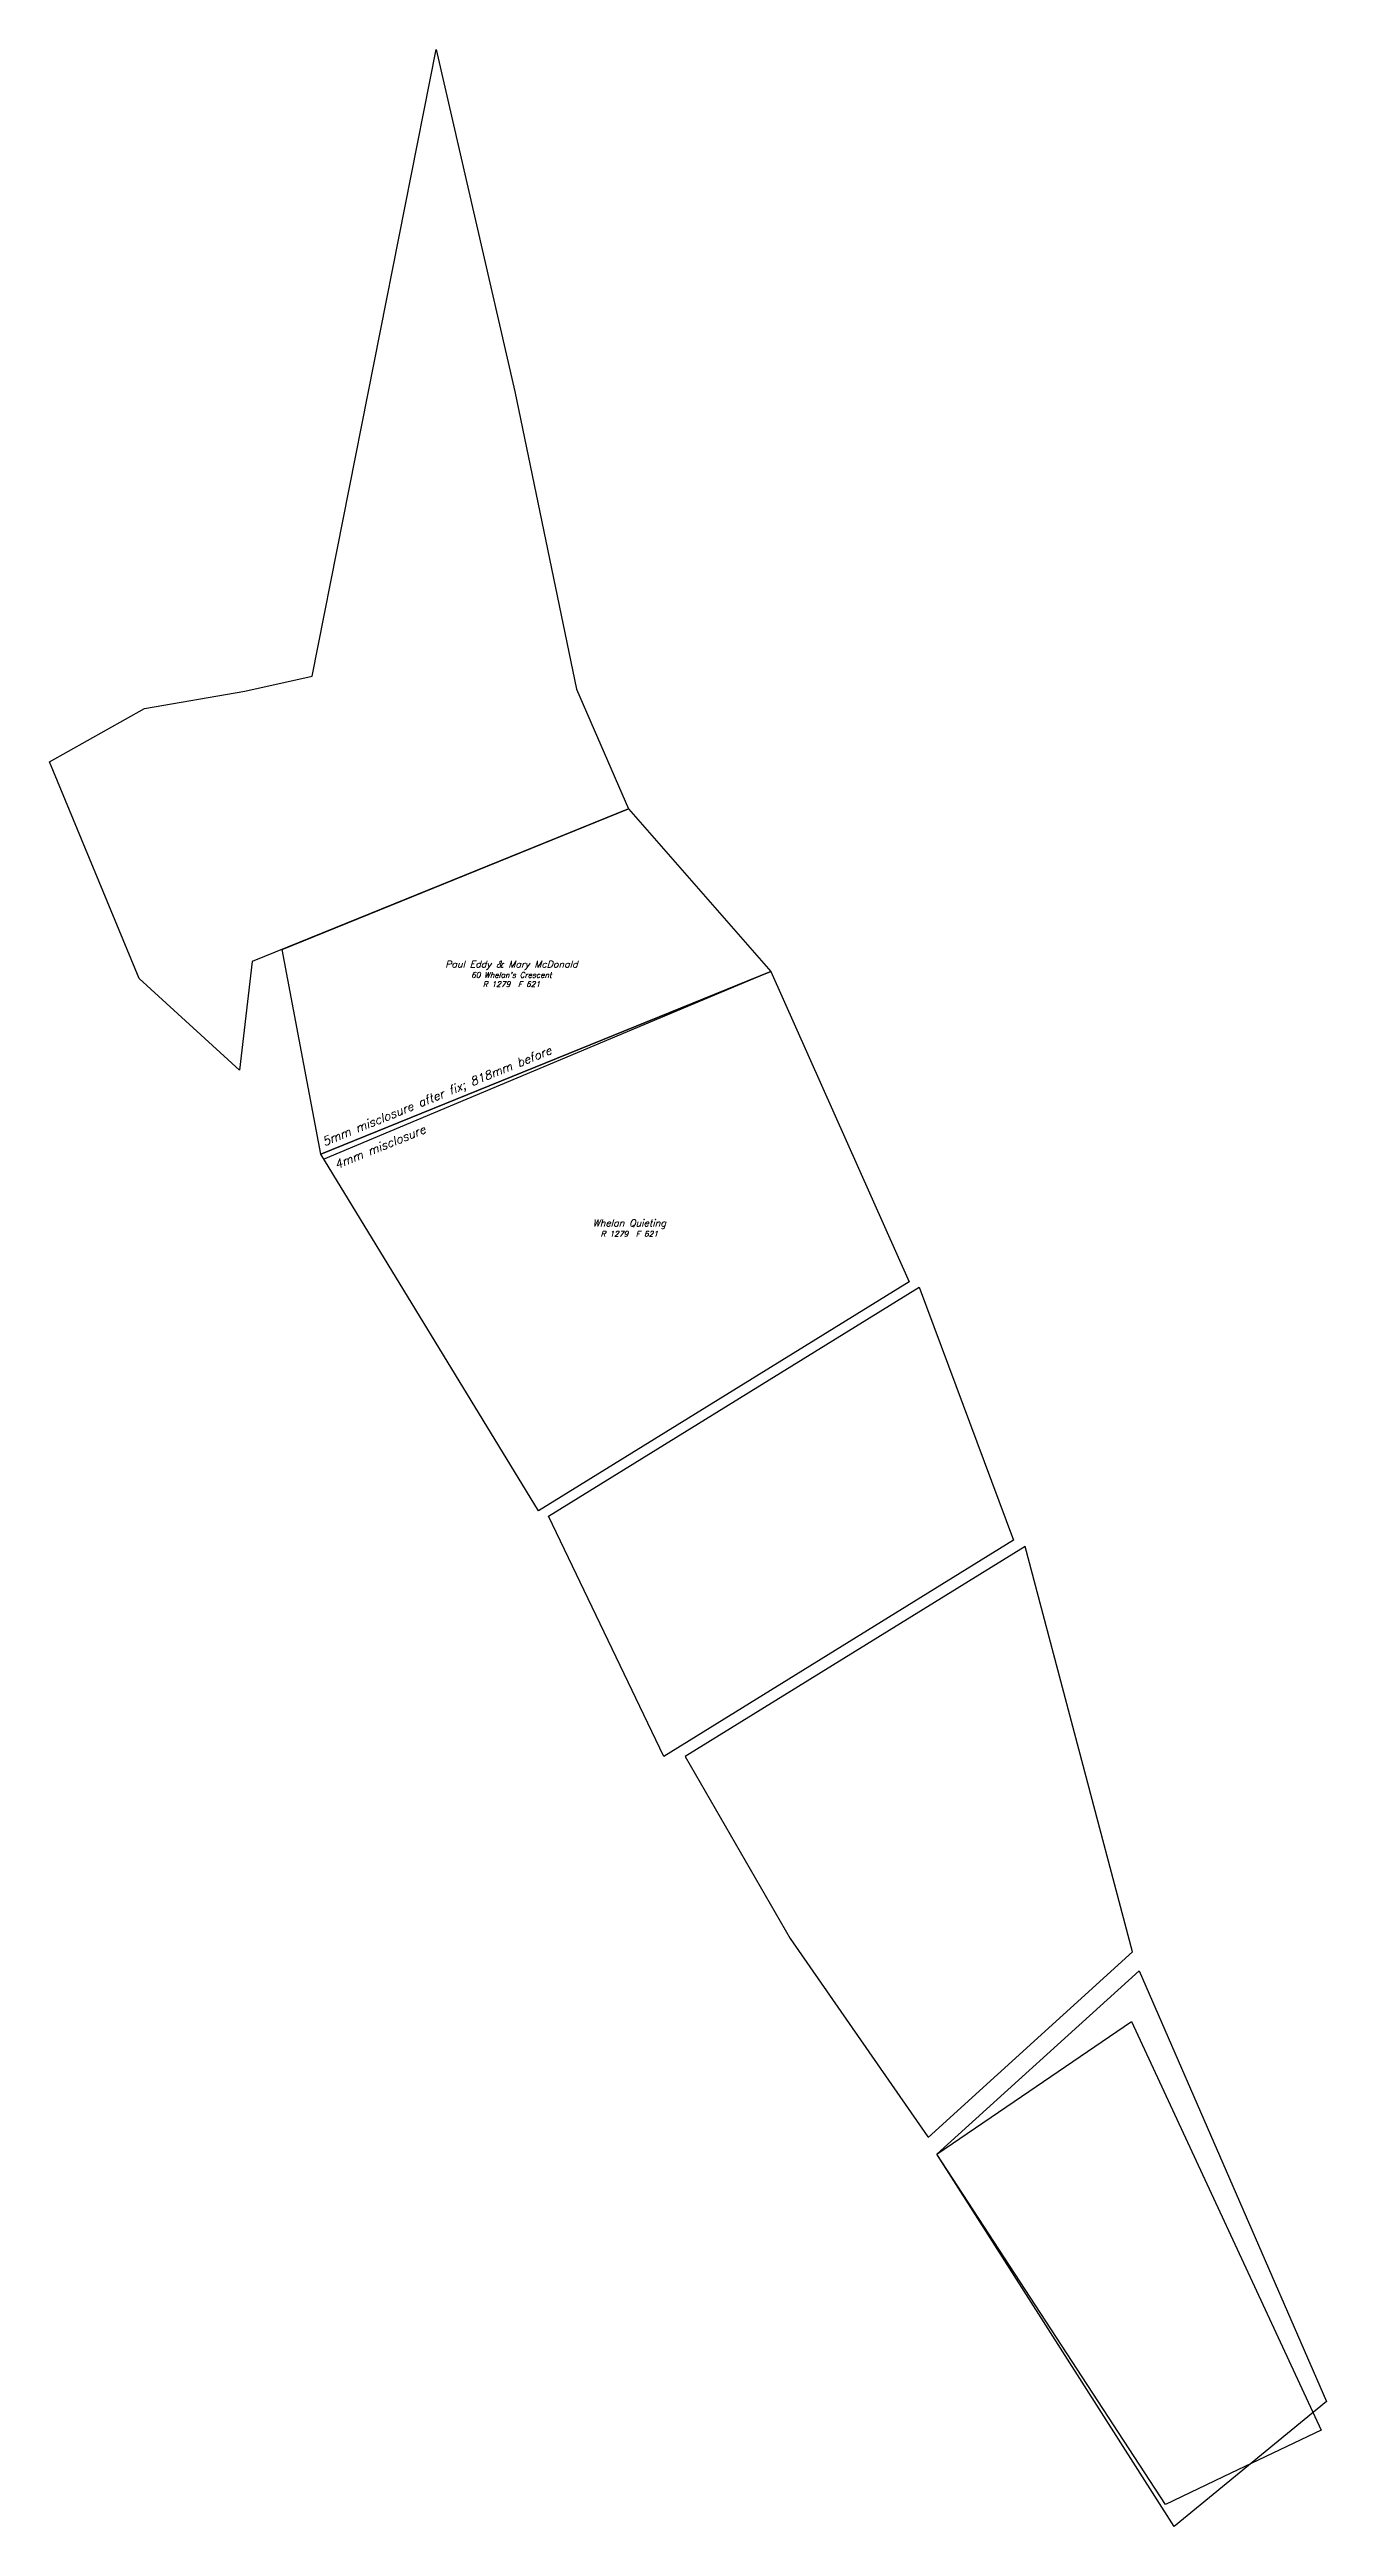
# Model space of a CAD drawing. Header units: metres. Extents: x 312249 to 312434, y 5269680 to 5270039.
import ezdxf

# ---------------------------------------------------------------- set-up
doc = ezdxf.new("R2010")
doc.units = ezdxf.units.M
doc.layers.get('0').update_dxf_attribs({"plot": 0})
for name, color, linetype in [('LOT - 1', 3, 'Continuous'), ('LOT - TEXT - 1', 122, 'Continuous'), ('PARC', 120, 'Continuous'), ('PARC - FROZEN', 120, 'Continuous')]:
    doc.layers.add(name, color=color, linetype=linetype)
doc.styles.add('COMPLEX120I', font='COMPLEX.SHX', dxfattribs={"oblique": 15, "height": 2.5})

msp = doc.modelspace()

# ---------------------------------------------------------------- linework, layer by layer
at = {"layer": 'LOT - 1'}
msp.add_lwpolyline([(312321.5, 5269826.29), (312375.28, 5269859.53), (312389, 5269822.81), (312338.24, 5269791.44), (312321.51, 5269826.29)], dxfattribs=at)
at = {"layer": 'PARC'}
for points in [[(312249.07, 5269935.79), (312262.84, 5269943.54), (312277.42, 5269946.04), (312287.18, 5269948.23), (312305.16, 5270039.16), (312316.62, 5269989.51), (312325.56, 5269946.31), (312333.11, 5269928.97), (312278.5, 5269906.8), (312276.64, 5269891.02), (312262.1, 5269904.33), (312249.07, 5269935.79)], [(312288.45, 5269878.84), (312282.82, 5269908.55), (312333.11, 5269928.97), (312353.74, 5269905.36), (312288.45, 5269878.85)]]:
    msp.add_lwpolyline(points, dxfattribs=at)
at = {"layer": 'PARC', "flags": 128}
for points in [[(312288.45, 5269878.84), (312353.74, 5269905.36), (312373.82, 5269860.33), (312320.04, 5269827.09), (312288.45, 5269878.85)], [(312376.59, 5269736.16), (312406.27, 5269763.07), (312390.65, 5269821.91), (312341.34, 5269791.44), (312356.58, 5269765.04), (312376.53, 5269736.24)], [(312412.32, 5269679.69), (312377.87, 5269733.72), (312407.21, 5269760.32), (312434.4, 5269697.81), (312412.32, 5269679.69)]]:
    msp.add_lwpolyline(points, dxfattribs=at)
at = {"layer": 'PARC - FROZEN', "color": 6}
msp.add_lwpolyline([(312288.45, 5269878.84), (312282.82, 5269908.55), (312333.11, 5269928.97), (312353.74, 5269905.36), (312288.76, 5269878.09)], dxfattribs=at)
at = {"layer": 'PARC - FROZEN', "color": 6, "flags": 128}
msp.add_lwpolyline([(312411.05, 5269682.88), (312377.87, 5269733.72), (312390.12, 5269742.08), (312406.1, 5269752.99), (312433.65, 5269693.68), (312420.53, 5269687.41), (312411.05, 5269682.88)], dxfattribs=at)

# ---------------------------------------------------------------- texts
at = {"color": 1, "char_height": 1.25, "attachment_point": 1, "rotation": 22.1, "style": 'COMPLEX120I'}
for s, width, insert in [('\\pt20;5mm misclosure after fix; 818mm before', 45.4634, (312288.49, 5269881.16)), ('\\pt20;4mm misclosure', 17.2553, (312290.26, 5269877.83))]:
    msp.add_mtext_dynamic_manual_height_columns(s, width=width, gutter_width=6.25, heights=[0], dxfattribs=dict(at, insert=insert))
at = {"layer": 'LOT - TEXT - 1', "char_height": 1, "attachment_point": 5, "style": 'COMPLEX120I'}
for s, width, insert in [("Paul Eddy & Mary McDonald\\P{\\H0.8x;60 Whelan's Crescent\\PR 1279  F 621}", 23.897, (312316.11, 5269905.02)), ('Whelan Quieting\\P{\\H0.8x;R 1279  F 621}', 13.2839, (312333.23, 5269868.12))]:
    msp.add_mtext_dynamic_manual_height_columns(s, width=width, gutter_width=5, heights=[0], dxfattribs=dict(at, insert=insert))

doc.saveas('drawing.dxf')
